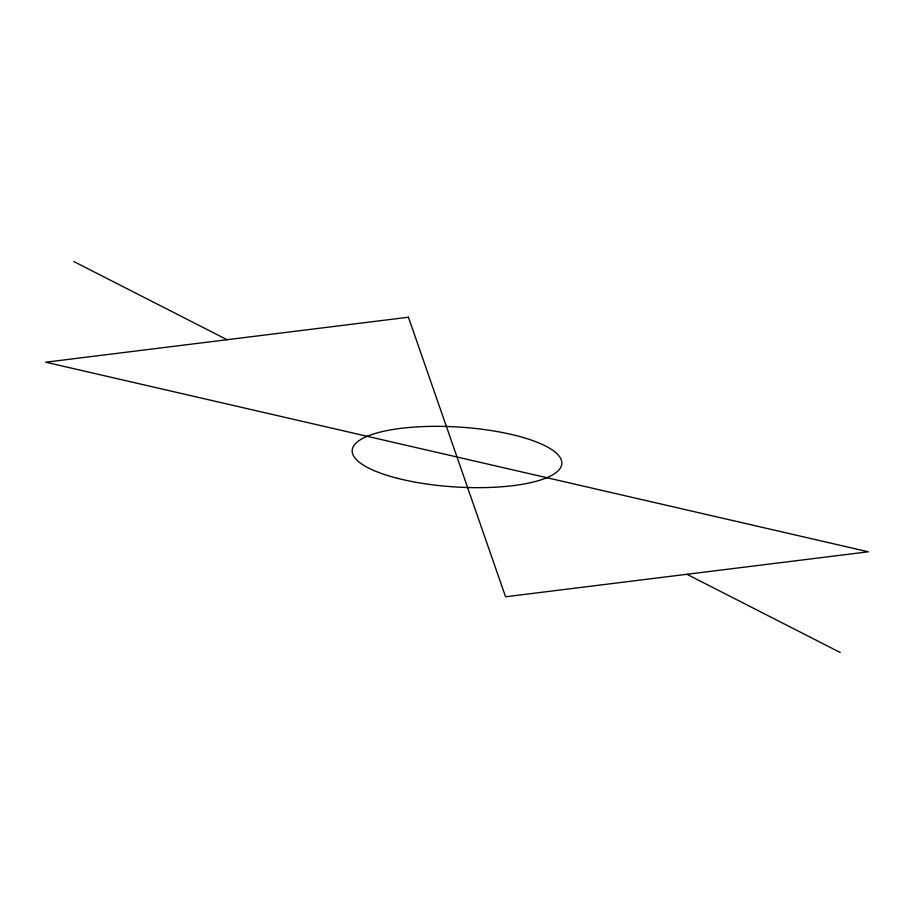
<?xml version="1.0" encoding="UTF-8"?>
<svg xmlns="http://www.w3.org/2000/svg" width="914" height="914" viewBox="0 0 914 914"><rect width="100%" height="100%" fill="white"/><g stroke="black" fill="none" stroke-linecap="round" stroke-linejoin="round"><path stroke-width="1.37" d="M73.783 261.518L227.072 339.711M686.928 574.289L840.217 652.482M408.432 317.227L45.7 362.207L868.3 551.793L505.568 596.773L408.432 317.227M397.373 478.285A105.041 30.013 3.6 0 0 561.504 465.477A105.041 30.013 3.6 0 0 412.123 427.238A105.041 30.013 3.6 0 0 397.373 478.285"/></g></svg>
